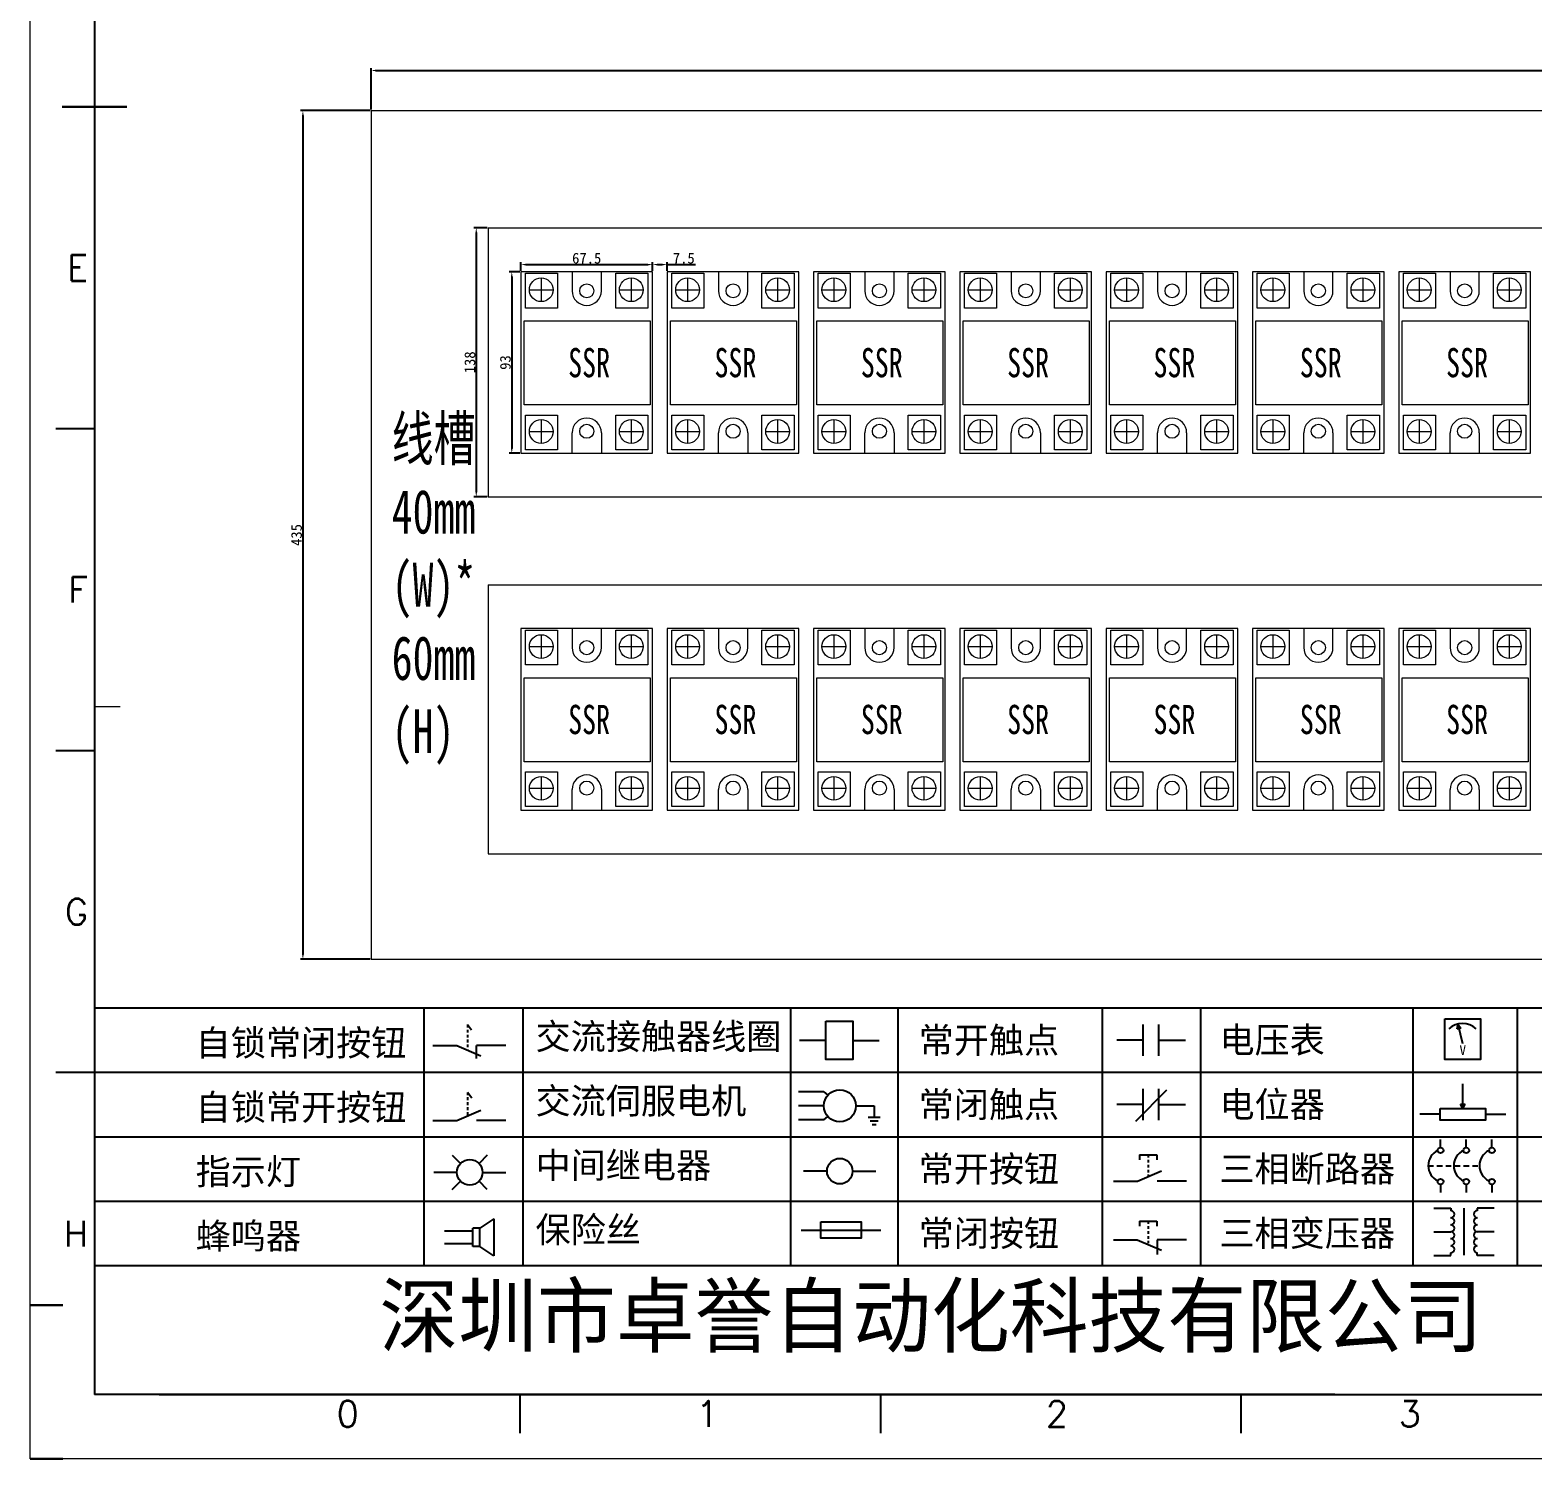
# Model space of a CAD drawing. Extents: x 33864 to 41687, y -3582 to -110.
# Drawn here: x 39727 to 40497, y -2106 to -1374 of the extents above; entities that cross this region are included whole.
import ezdxf
from ezdxf.enums import TextEntityAlignment as Align

# ---------------------------------------------------------------- set-up
doc = ezdxf.new("R2010")
doc.units = 0
doc.header["$MEASUREMENT"] = 0
doc.layers.add('AE_BOR', color=1, linetype='Continuous')
doc.layers.add('细实线层', color=7, linetype='Continuous')
doc.styles.add('WD', font='romans.shx', dxfattribs={"bigfont": 'gbcbig.shx'})
doc.styles.add('宋', font='', dxfattribs={"width": 0.7})
doc.styles.add('汉字', font='')
doc.styles.get('宋').set_extended_font_data('SimSun')
doc.styles.get('汉字').set_extended_font_data('新宋体')
doc.dimstyles.new('AM_ISO', dxfattribs={"dimtxt": 5.5, "dimasz": 2.5, "dimexe": 1.25, "dimexo": 0.5, "dimgap": 0.5, "dimtad": 1, "dimdsep": 46, "dimtxsty": 'Standard', "dimcen": 0, "dimclrd": 5, "dimclre": 5, "dimclrt": 1, "dimadec": 0, "dimazin": 2, "dimtp": 0.1, "dimtm": 0.1, "dimtfac": 0.71, "dimtmove": 0, "dimatfit": 3, "dimfxl": 1, "dimtfillclr": 6, "dimlwd": -1, "dimlwe": -1, "dimarcsym": 0})

# ---------------------------------------------------------------- blocks, each defined once
blk = doc.blocks.new('*U100')
at = {"linetype": 'ByBlock'}
for p, q in [((-1909.23, -780.45), (-1909.23, -780.67)), ((-1909.23, -780.45), (-1908.92, -780.84)), ((-1909.23, -780.84), (-1909.23, -781.05)), ((-1909.23, -781.23), (-1909.23, -781.44)), ((-1909.23, -781.61), (-1909.23, -781.83)), ((-1911.92, -782.07), (-1910.06, -782.07)), ((-1910.06, -782.07), (-1908.18, -782.88)), ((-1909.23, -782), (-1909.23, -782.21)), ((-1909.23, -782.38), (-1909.23, -782.43)), ((-1908.52, -783.07), (-1908.52, -782.07)), ((-1906.25, -782.07), (-1908.52, -782.07))]:
    blk.add_line(p, q, dxfattribs=at)
blk = doc.blocks.new('*U101')
at = {"linetype": 'ByBlock'}
for p, q in [((-1908.88, -791.17), (-1909.23, -790.71)), ((-1909.23, -790.71), (-1909.23, -790.92)), ((-1909.23, -791.09), (-1909.23, -791.31)), ((-1910.06, -792.89), (-1908.18, -792.08)), ((-1909.23, -791.48), (-1909.23, -791.69)), ((-1909.23, -791.86), (-1909.23, -792.08)), ((-1909.23, -792.25), (-1909.23, -792.47)), ((-1911.92, -792.89), (-1910.06, -792.89)), ((-1906.25, -792.89), (-1908.52, -792.89))]:
    blk.add_line(p, q, dxfattribs=at)
blk = doc.blocks.new('蜂鸣器')
at = {"linetype": 'ByBlock'}
for p, q in [((-1907.17, -795.53), (-1908.25, -796.26)), ((-1907.17, -795.53), (-1907.17, -798.41)), ((-1908.8, -796.48), (-1911.01, -796.48)), ((-1908.25, -796.26), (-1908.8, -796.26)), ((-1908.8, -797.68), (-1908.8, -796.26)), ((-1908.25, -797.68), (-1908.25, -796.26)), ((-1908.8, -797.46), (-1911.01, -797.46)), ((-1908.25, -797.68), (-1908.8, -797.68)), ((-1907.17, -798.41), (-1908.25, -797.68))]:
    blk.add_line(p, q, dxfattribs=at)
blk = doc.blocks.new('指示灯')
at = {"linetype": 'ByBlock'}
for p, q in [((-1854.62, -775.59), (-1853.97, -776.23)), ((-1851.9, -775.59), (-1852.54, -776.23)), ((-1854.25, -776.92), (-1856.06, -776.92)), ((-1852.26, -776.92), (-1850.45, -776.92)), ((-1854.62, -778.25), (-1853.97, -777.61)), ((-1851.9, -778.25), (-1852.54, -777.61))]:
    blk.add_line(p, q, dxfattribs=at)
blk.add_circle((-1853.26, -776.92), 0.992, dxfattribs=at)
blk = doc.blocks.new('交流接触器线圈')
at = {"linetype": 'ByBlock'}
for p, q in [((-1880.82, -781.77), (-1882.87, -781.77)), ((-1878.72, -781.77), (-1876.67, -781.77))]:
    blk.add_line(p, q, dxfattribs=at)
blk.add_lwpolyline([(-1880.82, -780.28), (-1878.72, -780.28), (-1878.72, -783.26), (-1880.82, -783.26)], close=True, dxfattribs=at)
blk = doc.blocks.new('交流伺服电机')
at = {"linetype": 'ByBlock'}
for p, q in [((-1880.97, -785.75), (-1882.94, -785.75)), ((-1880.97, -785.75), (-1880.65, -786.03)), ((-1880.97, -786.85), (-1882.94, -786.85)), ((-1880.97, -787.94), (-1880.65, -787.67)), ((-1878.49, -786.85), (-1877.07, -786.85)), ((-1877.54, -787.72), (-1876.59, -787.72)), ((-1877.07, -786.85), (-1877.07, -787.72)), ((-1880.97, -787.94), (-1882.94, -787.94)), ((-1877.38, -788.01), (-1876.75, -788.01)), ((-1877.23, -788.29), (-1876.9, -788.29))]:
    blk.add_line(p, q, dxfattribs=at)
blk.add_circle((-1879.73, -786.85), 1.24, dxfattribs=at)
blk = doc.blocks.new('中间继电器')
at = {"linetype": 'ByBlock'}
for p, q in [((-1880.72, -791.92), (-1882.54, -791.92)), ((-1878.74, -791.92), (-1876.92, -791.92))]:
    blk.add_line(p, q, dxfattribs=at)
blk.add_circle((-1879.73, -791.92), 0.992, dxfattribs=at)
blk = doc.blocks.new('保险丝')
at = {"linetype": 'ByBlock'}
blk.add_line((-1882.72, -796.49), (-1876.55, -796.49), dxfattribs=at)
blk.add_lwpolyline([(-1881.2, -795.86), (-1878.06, -795.86), (-1878.06, -797.12), (-1881.2, -797.12)], close=True, dxfattribs=at)
blk = doc.blocks.new('常开按钮')
at = {"linetype": 'ByBlock'}
for p, q in [((-1909.9, -785.68), (-1908.56, -785.68)), ((-1909.9, -785.68), (-1909.9, -786.07)), ((-1909.23, -785.68), (-1909.23, -785.89)), ((-1909.23, -786.06), (-1909.23, -786.28)), ((-1909.23, -786.45), (-1909.23, -786.67)), ((-1908.56, -785.68), (-1908.56, -786.07)), ((-1911.92, -787.73), (-1910.06, -787.73)), ((-1910.06, -787.73), (-1908.18, -786.93)), ((-1909.23, -786.84), (-1909.23, -787.05)), ((-1909.23, -787.22), (-1909.23, -787.38)), ((-1906.25, -787.73), (-1908.52, -787.73))]:
    blk.add_line(p, q, dxfattribs=at)
blk = doc.blocks.new('常开触点')
at = {"linetype": 'ByBlock'}
for p, q in [((-1853.82, -782.99), (-1853.82, -780.56)), ((-1852.6, -782.99), (-1852.6, -780.56)), ((-1853.82, -781.77), (-1855.88, -781.77)), ((-1852.6, -781.77), (-1850.55, -781.77))]:
    blk.add_line(p, q, dxfattribs=at)
blk = doc.blocks.new('常闭触点')
at = {"linetype": 'ByBlock'}
for p, q in [((-1852.01, -785.66), (-1854.43, -788.1)), ((-1853.82, -787.99), (-1853.82, -785.56)), ((-1852.6, -787.99), (-1852.6, -785.56)), ((-1853.82, -786.77), (-1855.88, -786.77)), ((-1852.6, -786.77), (-1850.55, -786.77))]:
    blk.add_line(p, q, dxfattribs=at)
blk = doc.blocks.new('常闭按钮')
at = {"linetype": 'ByBlock'}
for p, q in [((-1854.11, -790.83), (-1852.77, -790.83)), ((-1854.11, -790.83), (-1854.11, -791.22)), ((-1853.44, -790.83), (-1853.44, -791.04)), ((-1853.44, -791.21), (-1853.44, -791.43)), ((-1852.77, -790.83), (-1852.77, -791.22)), ((-1856.13, -792.28), (-1854.28, -792.28)), ((-1854.28, -792.28), (-1852.4, -793.09)), ((-1853.44, -791.6), (-1853.44, -791.82)), ((-1853.44, -791.99), (-1853.44, -792.2)), ((-1853.44, -792.37), (-1853.44, -792.53)), ((-1850.47, -792.28), (-1852.73, -792.28)), ((-1852.73, -792.28), (-1852.73, -793.43))]:
    blk.add_line(p, q, dxfattribs=at)
blk = doc.blocks.new('电压表')
at = {"linetype": 'ByBlock'}
for p, q in [((-1814.84, -780.75), (-1814.91, -781.13)), ((-1814.84, -780.75), (-1814.46, -782.26)), ((-1814.84, -780.75), (-1814.6, -781.05)), ((-1814.6, -781.05), (-1814.91, -781.13))]:
    blk.add_line(p, q, dxfattribs=at)
blk.add_lwpolyline([(-1815.84, -780.34), (-1813.07, -780.34), (-1813.07, -783.49), (-1815.84, -783.49)], close=True, dxfattribs=at)
blk.add_arc((-1814.46, -782.26), 1.56, 46.8313, 133.1687, dxfattribs=at)
at = {"linetype": 'ByBlock', "insert": (-1814.7, -782.39), "char_height": 0.75, "width": 0.6768, "attachment_point": 1}
blk.add_mtext('V', dxfattribs=at)
blk = doc.blocks.new('电位器')
at = {"linetype": 'ByBlock'}
for p, q in [((-1814.45, -787.3), (-1814.45, -785.39)), ((-1816.21, -787.75), (-1817.79, -787.75)), ((-1814.45, -787.3), (-1814.62, -786.96)), ((-1814.62, -786.96), (-1814.27, -786.96)), ((-1814.45, -787.3), (-1814.27, -786.96)), ((-1812.68, -787.75), (-1811.1, -787.75))]:
    blk.add_line(p, q, dxfattribs=at)
blk.add_lwpolyline([(-1816.21, -787.3), (-1812.68, -787.3), (-1812.68, -788.2), (-1816.21, -788.2)], close=True, dxfattribs=at)
blk = doc.blocks.new('三相断路器')
at = {"linetype": 'ByBlock'}
for p, q in [((-1816.17, -790.33), (-1816.17, -789.7)), ((-1814.17, -790.33), (-1814.17, -789.7)), ((-1812.18, -790.33), (-1812.18, -789.7)), ((-1817.14, -791.74), (-1816.72, -791.74)), ((-1816.45, -791.74), (-1816.03, -791.74)), ((-1815.76, -791.74), (-1815.34, -791.74)), ((-1815.07, -791.74), (-1814.65, -791.74)), ((-1814.38, -791.74), (-1813.96, -791.74)), ((-1813.69, -791.74), (-1813.27, -791.74)), ((-1816.17, -793.19), (-1816.17, -793.83)), ((-1814.17, -793.19), (-1814.17, -793.83)), ((-1812.18, -793.19), (-1812.18, -793.83))]:
    blk.add_line(p, q, dxfattribs=at)
for centre in [(-1816.17, -790.55), (-1814.17, -790.55), (-1812.18, -790.55), (-1816.17, -792.98), (-1814.17, -792.98), (-1812.18, -792.98)]:
    blk.add_circle(centre, 0.219, dxfattribs=at)
for centre in [(-1815.81, -791.74), (-1813.82, -791.74), (-1811.83, -791.74)]:
    blk.add_arc(centre, 1.32, 115.5791, 244.4209, dxfattribs=at)
blk = doc.blocks.new('三相变压器')
at = {"linetype": 'ByBlock'}
for p, q in [((-1816.69, -795.03), (-1815.37, -795.03)), ((-1815.37, -795.03), (-1815.37, -795.24)), ((-1814.34, -798.7), (-1814.34, -795.04)), ((-1812, -795.03), (-1813.32, -795.03)), ((-1813.32, -795.03), (-1813.32, -795.24)), ((-1816.69, -796.87), (-1815.37, -796.87)), ((-1812, -796.87), (-1813.32, -796.87)), ((-1816.69, -798.71), (-1815.37, -798.71)), ((-1815.37, -798.71), (-1815.37, -798.5)), ((-1813.32, -798.71), (-1813.32, -798.5)), ((-1812, -798.71), (-1813.32, -798.71))]:
    blk.add_line(p, q, dxfattribs=at)
for centre, start, end in [((-1815.37, -795.51), 270, 90), ((-1815.37, -796.06), 270, 90), ((-1813.32, -795.51), 90, 270), ((-1813.32, -796.06), 90, 270), ((-1815.37, -796.6), 270, 90), ((-1815.37, -797.14), 270, 90), ((-1813.32, -796.6), 90, 270), ((-1813.32, -797.14), 90, 270), ((-1815.37, -797.68), 270, 90), ((-1815.37, -798.23), 270, 90), ((-1813.32, -797.68), 90, 270), ((-1813.32, -798.23), 90, 270)]:
    blk.add_arc(centre, 0.271, start, end, dxfattribs=at)
blk = doc.blocks.new('*D115')
at = {"layer": 'Defpoints', "color": 0, "lineweight": 0}
for p in [(39901.92, -1415.03), (39866.99, -1850.03), (39901.92, -1850.03)]:
    blk.add_point(p, dxfattribs=at)
at = {"layer": '细实线层', "color": 5}
for p, q in [((39901.42, -1415.03), (39865.74, -1415.03)), ((39866.99, -1417.53), (39866.99, -1847.53)), ((39901.42, -1850.03), (39865.74, -1850.03))]:
    blk.add_line(p, q, dxfattribs=at)
at = {"layer": '细实线层', "color": 5, "lineweight": 0}
for points in [[(39867.41, -1417.53), (39866.57, -1417.53), (39866.99, -1415.03)], [(39866.57, -1847.53), (39867.41, -1847.53), (39866.99, -1850.03)]]:
    blk.add_solid(points, dxfattribs=at)
at = {"layer": '细实线层', "color": 1, "lineweight": 0, "insert": (39863.74, -1632.53), "char_height": 5.5, "attachment_point": 5, "rotation": 90}
blk.add_mtext('435', dxfattribs=at)
blk = doc.blocks.new('*D118')
at = {"layer": 'Defpoints', "color": 0, "lineweight": 0}
for p in [(41449.92, -1394.45), (39901.92, -1415.03), (41449.92, -1415.03)]:
    blk.add_point(p, dxfattribs=at)
at = {"layer": '细实线层', "color": 5}
for p, q in [((39901.92, -1414.53), (39901.92, -1393.2)), ((41449.92, -1414.53), (41449.92, -1393.2)), ((39904.42, -1394.45), (41447.42, -1394.45))]:
    blk.add_line(p, q, dxfattribs=at)
at = {"layer": '细实线层', "color": 5, "lineweight": 0}
for points in [[(39904.42, -1394.03), (39904.42, -1394.87), (39901.92, -1394.45)], [(41447.42, -1394.87), (41447.42, -1394.03), (41449.92, -1394.45)]]:
    blk.add_solid(points, dxfattribs=at)
at = {"layer": '细实线层', "color": 1, "lineweight": 0, "insert": (40675.92, -1391.2), "char_height": 5.5, "attachment_point": 5}
blk.add_mtext('1548', dxfattribs=at)
blk = doc.blocks.new('*D140')
at = {"layer": 'Defpoints', "color": 0, "lineweight": 0}
for p in [(39961.92, -1475.03), (39955.85, -1613.03), (39961.92, -1613.03)]:
    blk.add_point(p, dxfattribs=at)
at = {"layer": '细实线层', "color": 5}
for p, q in [((39961.42, -1475.03), (39954.6, -1475.03)), ((39955.85, -1477.53), (39955.85, -1610.53)), ((39961.42, -1613.03), (39954.6, -1613.03))]:
    blk.add_line(p, q, dxfattribs=at)
at = {"layer": '细实线层', "color": 5, "lineweight": 0}
for points in [[(39956.26, -1477.53), (39955.43, -1477.53), (39955.85, -1475.03)], [(39955.43, -1610.53), (39956.26, -1610.53), (39955.85, -1613.03)]]:
    blk.add_solid(points, dxfattribs=at)
at = {"layer": '细实线层', "color": 1, "lineweight": 0, "insert": (39952.6, -1544.03), "char_height": 5.5, "attachment_point": 5, "rotation": 90}
blk.add_mtext('138', dxfattribs=at)
blk = doc.blocks.new('*D141')
at = {"layer": 'Defpoints', "color": 0, "lineweight": 0}
for p in [(39978.72, -1497.64), (39974.05, -1590.64), (39978.72, -1590.64)]:
    blk.add_point(p, dxfattribs=at)
at = {"layer": '细实线层', "color": 5}
for p, q in [((39978.22, -1497.64), (39972.8, -1497.64)), ((39974.05, -1500.14), (39974.05, -1588.14)), ((39978.22, -1590.64), (39972.8, -1590.64))]:
    blk.add_line(p, q, dxfattribs=at)
at = {"layer": '细实线层', "color": 5, "lineweight": 0}
for points in [[(39974.47, -1500.14), (39973.64, -1500.14), (39974.05, -1497.64)], [(39973.64, -1588.14), (39974.47, -1588.14), (39974.05, -1590.64)]]:
    blk.add_solid(points, dxfattribs=at)
at = {"layer": '细实线层', "color": 1, "lineweight": 0, "insert": (39970.8, -1544.14), "char_height": 5.5, "attachment_point": 5, "rotation": 90}
blk.add_mtext('93', dxfattribs=at)
blk = doc.blocks.new('*D142')
at = {"layer": 'Defpoints', "color": 0, "lineweight": 0}
for p in [(40046.22, -1493.95), (39978.72, -1497.64), (40046.22, -1497.64)]:
    blk.add_point(p, dxfattribs=at)
at = {"layer": '细实线层', "color": 5}
for p, q in [((39978.72, -1497.14), (39978.72, -1492.7)), ((39981.22, -1493.95), (40043.72, -1493.95)), ((40046.22, -1497.14), (40046.22, -1492.7))]:
    blk.add_line(p, q, dxfattribs=at)
at = {"layer": '细实线层', "color": 5, "lineweight": 0}
for points in [[(39981.22, -1493.53), (39981.22, -1494.37), (39978.72, -1493.95)], [(40043.72, -1494.37), (40043.72, -1493.53), (40046.22, -1493.95)]]:
    blk.add_solid(points, dxfattribs=at)
at = {"layer": '细实线层', "color": 1, "lineweight": 0, "insert": (40012.47, -1490.7), "char_height": 5.5, "attachment_point": 5}
blk.add_mtext('67.5', dxfattribs=at)
blk = doc.blocks.new('*D143')
at = {"layer": 'Defpoints', "color": 0, "lineweight": 0}
for p in [(40053.72, -1493.94), (40046.22, -1497.64), (40053.72, -1497.64)]:
    blk.add_point(p, dxfattribs=at)
at = {"layer": '细实线层', "color": 5}
for p, q in [((40046.22, -1497.14), (40046.22, -1492.69)), ((40048.72, -1493.94), (40051.22, -1493.94)), ((40053.72, -1497.14), (40053.72, -1492.69)), ((40053.72, -1493.94), (40068.22, -1493.94))]:
    blk.add_line(p, q, dxfattribs=at)
at = {"layer": '细实线层', "color": 5, "lineweight": 0}
for points in [[(40048.72, -1493.53), (40048.72, -1494.36), (40046.22, -1493.94)], [(40051.22, -1494.36), (40051.22, -1493.53), (40053.72, -1493.94)]]:
    blk.add_solid(points, dxfattribs=at)
at = {"layer": '细实线层', "color": 1, "lineweight": 0, "insert": (40062.22, -1490.69), "char_height": 5.5, "attachment_point": 5}
blk.add_mtext('7.5', dxfattribs=at)

msp = doc.modelspace()

# ---------------------------------------------------------------- linework, layer by layer
for p, q in [((39760.167, -753.114), (39760.167, -2073.114)), ((39793.365, -2073.114), (41638.065, -2073.114))]:
    msp.add_line(p, q)
at = {"lineweight": 0}
for p, q in [((39961.924, -1475.033), (41389.924, -1475.033)), ((39978.721, -1497.641), (39978.721, -1590.641)), ((40046.221, -1497.641), (39978.721, -1497.641)), ((39989.146, -1500.766), (39989.146, -1512.942)), ((40004.971, -1497.641), (40004.971, -1507.391)), ((40019.971, -1507.391), (40019.971, -1497.641)), ((40035.313, -1500.766), (40035.313, -1512.942)), ((40046.221, -1590.641), (40046.221, -1497.641)), ((40053.721, -1497.641), (40053.721, -1590.641)), ((40121.221, -1497.641), (40053.721, -1497.641)), ((40064.146, -1500.766), (40064.146, -1512.942)), ((40079.971, -1497.641), (40079.971, -1507.391)), ((40094.971, -1507.391), (40094.971, -1497.641)), ((40110.313, -1500.766), (40110.313, -1512.942)), ((40121.221, -1590.641), (40121.221, -1497.641)), ((40128.721, -1497.641), (40128.721, -1590.641)), ((40196.221, -1497.641), (40128.721, -1497.641)), ((40139.146, -1500.766), (40139.146, -1512.942)), ((40154.971, -1497.641), (40154.971, -1507.391)), ((40169.971, -1507.391), (40169.971, -1497.641)), ((40185.313, -1500.766), (40185.313, -1512.942)), ((40196.221, -1590.641), (40196.221, -1497.641)), ((40203.721, -1497.641), (40203.721, -1590.641)), ((40271.221, -1497.641), (40203.721, -1497.641)), ((40214.146, -1500.766), (40214.146, -1512.942)), ((40229.971, -1497.641), (40229.971, -1507.391)), ((40244.971, -1507.391), (40244.971, -1497.641)), ((40260.313, -1500.766), (40260.313, -1512.942)), ((40271.221, -1590.641), (40271.221, -1497.641)), ((40278.721, -1497.641), (40278.721, -1590.641)), ((40346.221, -1497.641), (40278.721, -1497.641)), ((40289.146, -1500.766), (40289.146, -1512.942)), ((40304.971, -1497.641), (40304.971, -1507.391)), ((40319.971, -1507.391), (40319.971, -1497.641)), ((40335.313, -1500.766), (40335.313, -1512.942)), ((40346.221, -1590.641), (40346.221, -1497.641)), ((40353.721, -1497.641), (40353.721, -1590.641)), ((40421.221, -1497.641), (40353.721, -1497.641)), ((40364.146, -1500.766), (40364.146, -1512.942)), ((40379.971, -1497.641), (40379.971, -1507.391)), ((40394.971, -1507.391), (40394.971, -1497.641)), ((40410.313, -1500.766), (40410.313, -1512.942)), ((40421.221, -1590.641), (40421.221, -1497.641)), ((40428.721, -1497.641), (40428.721, -1590.641)), ((40496.221, -1497.641), (40428.721, -1497.641)), ((40439.146, -1500.766), (40439.146, -1512.942)), ((40454.971, -1497.641), (40454.971, -1507.391)), ((40469.971, -1507.391), (40469.971, -1497.641)), ((40485.313, -1500.766), (40485.313, -1512.942)), ((40496.221, -1590.641), (40496.221, -1497.641)), ((39983.058, -1506.854), (39995.234, -1506.854)), ((40029.225, -1506.854), (40041.401, -1506.854)), ((40058.058, -1506.854), (40070.234, -1506.854)), ((40104.225, -1506.854), (40116.401, -1506.854)), ((40133.058, -1506.854), (40145.234, -1506.854)), ((40179.225, -1506.854), (40191.401, -1506.854)), ((40208.058, -1506.854), (40220.234, -1506.854)), ((40254.225, -1506.854), (40266.401, -1506.854)), ((40283.058, -1506.854), (40295.234, -1506.854)), ((40329.225, -1506.854), (40341.401, -1506.854)), ((40358.058, -1506.854), (40370.234, -1506.854)), ((40404.225, -1506.854), (40416.401, -1506.854)), ((40433.058, -1506.854), (40445.234, -1506.854)), ((40479.225, -1506.854), (40491.401, -1506.854)), ((39980.376, -1565.842), (39980.376, -1522.788)), ((39980.376, -1522.788), (40045.029, -1522.788)), ((40045.029, -1522.788), (40045.029, -1565.842)), ((40055.376, -1565.842), (40055.376, -1522.788)), ((40055.376, -1522.788), (40120.029, -1522.788)), ((40120.029, -1522.788), (40120.029, -1565.842)), ((40130.376, -1565.842), (40130.376, -1522.788)), ((40130.376, -1522.788), (40195.029, -1522.788)), ((40195.029, -1522.788), (40195.029, -1565.842)), ((40205.376, -1565.842), (40205.376, -1522.788)), ((40205.376, -1522.788), (40270.029, -1522.788)), ((40270.029, -1522.788), (40270.029, -1565.842)), ((40280.376, -1565.842), (40280.376, -1522.788)), ((40280.376, -1522.788), (40345.029, -1522.788)), ((40345.029, -1522.788), (40345.029, -1565.842)), ((40355.376, -1565.842), (40355.376, -1522.788)), ((40355.376, -1522.788), (40420.029, -1522.788)), ((40420.029, -1522.788), (40420.029, -1565.842)), ((40430.376, -1565.842), (40430.376, -1522.788)), ((40430.376, -1522.788), (40495.029, -1522.788)), ((40495.029, -1522.788), (40495.029, -1565.842)), ((40045.029, -1565.842), (39980.376, -1565.842)), ((40120.029, -1565.842), (40055.376, -1565.842)), ((40195.029, -1565.842), (40130.376, -1565.842)), ((40270.029, -1565.842), (40205.376, -1565.842)), ((40345.029, -1565.842), (40280.376, -1565.842)), ((40420.029, -1565.842), (40355.376, -1565.842)), ((40495.029, -1565.842), (40430.376, -1565.842)), ((39989.146, -1573.409), (39989.146, -1585.585)), ((40035.313, -1573.409), (40035.313, -1585.585)), ((40064.146, -1573.409), (40064.146, -1585.585)), ((40110.313, -1573.409), (40110.313, -1585.585)), ((40139.146, -1573.409), (40139.146, -1585.585)), ((40185.313, -1573.409), (40185.313, -1585.585)), ((40214.146, -1573.409), (40214.146, -1585.585)), ((40260.313, -1573.409), (40260.313, -1585.585)), ((40289.146, -1573.409), (40289.146, -1585.585)), ((40335.313, -1573.409), (40335.313, -1585.585)), ((40364.146, -1573.409), (40364.146, -1585.585)), ((40410.313, -1573.409), (40410.313, -1585.585)), ((40439.146, -1573.409), (40439.146, -1585.585)), ((40485.313, -1573.409), (40485.313, -1585.585)), ((39983.058, -1579.497), (39995.234, -1579.497)), ((40004.971, -1590.641), (40004.971, -1580.141)), ((40019.971, -1580.141), (40019.971, -1590.641)), ((40029.225, -1579.497), (40041.401, -1579.497)), ((40058.058, -1579.497), (40070.234, -1579.497)), ((40079.971, -1590.641), (40079.971, -1580.141)), ((40094.971, -1580.141), (40094.971, -1590.641)), ((40104.225, -1579.497), (40116.401, -1579.497)), ((40133.058, -1579.497), (40145.234, -1579.497)), ((40154.971, -1590.641), (40154.971, -1580.141)), ((40169.971, -1580.141), (40169.971, -1590.641)), ((40179.225, -1579.497), (40191.401, -1579.497)), ((40208.058, -1579.497), (40220.234, -1579.497)), ((40229.971, -1590.641), (40229.971, -1580.141)), ((40244.971, -1580.141), (40244.971, -1590.641)), ((40254.225, -1579.497), (40266.401, -1579.497)), ((40283.058, -1579.497), (40295.234, -1579.497)), ((40304.971, -1590.641), (40304.971, -1580.141)), ((40319.971, -1580.141), (40319.971, -1590.641)), ((40329.225, -1579.497), (40341.401, -1579.497)), ((40358.058, -1579.497), (40370.234, -1579.497)), ((40379.971, -1590.641), (40379.971, -1580.141)), ((40394.971, -1580.141), (40394.971, -1590.641)), ((40404.225, -1579.497), (40416.401, -1579.497)), ((40433.058, -1579.497), (40445.234, -1579.497)), ((40454.971, -1590.641), (40454.971, -1580.141)), ((40469.971, -1580.141), (40469.971, -1590.641)), ((40479.225, -1579.497), (40491.401, -1579.497)), ((39978.721, -1590.641), (40046.221, -1590.641)), ((40053.721, -1590.641), (40121.221, -1590.641)), ((40128.721, -1590.641), (40196.221, -1590.641)), ((40203.721, -1590.641), (40271.221, -1590.641)), ((40278.721, -1590.641), (40346.221, -1590.641)), ((40353.721, -1590.641), (40421.221, -1590.641)), ((40428.721, -1590.641), (40496.221, -1590.641)), ((39978.721, -1680.533), (39978.721, -1773.533)), ((40046.221, -1680.533), (39978.721, -1680.533)), ((39989.146, -1683.658), (39989.146, -1695.834)), ((40004.971, -1680.533), (40004.971, -1690.283)), ((40019.971, -1690.283), (40019.971, -1680.533)), ((40035.313, -1683.658), (40035.313, -1695.834)), ((40046.221, -1773.533), (40046.221, -1680.533)), ((40053.721, -1680.533), (40053.721, -1773.533)), ((40121.221, -1680.533), (40053.721, -1680.533)), ((40064.146, -1683.658), (40064.146, -1695.834)), ((40079.971, -1680.533), (40079.971, -1690.283)), ((40094.971, -1690.283), (40094.971, -1680.533)), ((40110.313, -1683.658), (40110.313, -1695.834)), ((40121.221, -1773.533), (40121.221, -1680.533)), ((40128.721, -1680.533), (40128.721, -1773.533)), ((40196.221, -1680.533), (40128.721, -1680.533)), ((40139.146, -1683.658), (40139.146, -1695.834)), ((40154.971, -1680.533), (40154.971, -1690.283)), ((40169.971, -1690.283), (40169.971, -1680.533)), ((40185.313, -1683.658), (40185.313, -1695.834)), ((40196.221, -1773.533), (40196.221, -1680.533)), ((40203.721, -1680.533), (40203.721, -1773.533)), ((40271.221, -1680.533), (40203.721, -1680.533)), ((40214.146, -1683.658), (40214.146, -1695.834)), ((40229.971, -1680.533), (40229.971, -1690.283)), ((40244.971, -1690.283), (40244.971, -1680.533)), ((40260.313, -1683.658), (40260.313, -1695.834)), ((40271.221, -1773.533), (40271.221, -1680.533)), ((40278.721, -1680.533), (40278.721, -1773.533)), ((40346.221, -1680.533), (40278.721, -1680.533)), ((40289.146, -1683.658), (40289.146, -1695.834)), ((40304.971, -1680.533), (40304.971, -1690.283)), ((40319.971, -1690.283), (40319.971, -1680.533)), ((40335.313, -1683.658), (40335.313, -1695.834)), ((40346.221, -1773.533), (40346.221, -1680.533)), ((40353.721, -1680.533), (40353.721, -1773.533)), ((40421.221, -1680.533), (40353.721, -1680.533)), ((40364.146, -1683.658), (40364.146, -1695.834)), ((40379.971, -1680.533), (40379.971, -1690.283)), ((40394.971, -1690.283), (40394.971, -1680.533)), ((40410.313, -1683.658), (40410.313, -1695.834)), ((40421.221, -1773.533), (40421.221, -1680.533)), ((40428.721, -1680.533), (40428.721, -1773.533)), ((40496.221, -1680.533), (40428.721, -1680.533)), ((40439.146, -1683.658), (40439.146, -1695.834)), ((40454.971, -1680.533), (40454.971, -1690.283)), ((40469.971, -1690.283), (40469.971, -1680.533)), ((40485.313, -1683.658), (40485.313, -1695.834)), ((40496.221, -1773.533), (40496.221, -1680.533)), ((39983.058, -1689.746), (39995.234, -1689.746)), ((40029.225, -1689.746), (40041.401, -1689.746)), ((40058.058, -1689.746), (40070.234, -1689.746)), ((40104.225, -1689.746), (40116.401, -1689.746)), ((40133.058, -1689.746), (40145.234, -1689.746)), ((40179.225, -1689.746), (40191.401, -1689.746)), ((40208.058, -1689.746), (40220.234, -1689.746)), ((40254.225, -1689.746), (40266.401, -1689.746)), ((40283.058, -1689.746), (40295.234, -1689.746)), ((40329.225, -1689.746), (40341.401, -1689.746)), ((40358.058, -1689.746), (40370.234, -1689.746)), ((40404.225, -1689.746), (40416.401, -1689.746)), ((40433.058, -1689.746), (40445.234, -1689.746)), ((40479.225, -1689.746), (40491.401, -1689.746)), ((39980.376, -1748.734), (39980.376, -1705.68)), ((39980.376, -1705.68), (40045.029, -1705.68)), ((40045.029, -1705.68), (40045.029, -1748.734)), ((40055.376, -1748.734), (40055.376, -1705.68)), ((40055.376, -1705.68), (40120.029, -1705.68)), ((40120.029, -1705.68), (40120.029, -1748.734)), ((40130.376, -1748.734), (40130.376, -1705.68)), ((40130.376, -1705.68), (40195.029, -1705.68)), ((40195.029, -1705.68), (40195.029, -1748.734)), ((40205.376, -1748.734), (40205.376, -1705.68)), ((40205.376, -1705.68), (40270.029, -1705.68)), ((40270.029, -1705.68), (40270.029, -1748.734)), ((40280.376, -1748.734), (40280.376, -1705.68)), ((40280.376, -1705.68), (40345.029, -1705.68)), ((40345.029, -1705.68), (40345.029, -1748.734)), ((40355.376, -1748.734), (40355.376, -1705.68)), ((40355.376, -1705.68), (40420.029, -1705.68)), ((40420.029, -1705.68), (40420.029, -1748.734)), ((40430.376, -1748.734), (40430.376, -1705.68)), ((40430.376, -1705.68), (40495.029, -1705.68)), ((40495.029, -1705.68), (40495.029, -1748.734)), ((40045.029, -1748.734), (39980.376, -1748.734)), ((39989.146, -1756.3), (39989.146, -1768.476)), ((40035.313, -1756.3), (40035.313, -1768.476)), ((40120.029, -1748.734), (40055.376, -1748.734)), ((40064.146, -1756.3), (40064.146, -1768.476)), ((40110.313, -1756.3), (40110.313, -1768.476)), ((40195.029, -1748.734), (40130.376, -1748.734)), ((40139.146, -1756.3), (40139.146, -1768.476)), ((40185.313, -1756.3), (40185.313, -1768.476)), ((40270.029, -1748.734), (40205.376, -1748.734)), ((40214.146, -1756.3), (40214.146, -1768.476)), ((40260.313, -1756.3), (40260.313, -1768.476)), ((40345.029, -1748.734), (40280.376, -1748.734)), ((40289.146, -1756.3), (40289.146, -1768.476)), ((40335.313, -1756.3), (40335.313, -1768.476)), ((40420.029, -1748.734), (40355.376, -1748.734)), ((40364.146, -1756.3), (40364.146, -1768.476)), ((40410.313, -1756.3), (40410.313, -1768.476)), ((40495.029, -1748.734), (40430.376, -1748.734)), ((40439.146, -1756.3), (40439.146, -1768.476)), ((40485.313, -1756.3), (40485.313, -1768.476)), ((39983.058, -1762.388), (39995.234, -1762.388)), ((40004.971, -1773.533), (40004.971, -1763.033)), ((40019.971, -1763.033), (40019.971, -1773.533)), ((40029.225, -1762.388), (40041.401, -1762.388)), ((40058.058, -1762.388), (40070.234, -1762.388)), ((40079.971, -1773.533), (40079.971, -1763.033)), ((40094.971, -1763.033), (40094.971, -1773.533)), ((40104.225, -1762.388), (40116.401, -1762.388)), ((40133.058, -1762.388), (40145.234, -1762.388)), ((40154.971, -1773.533), (40154.971, -1763.033)), ((40169.971, -1763.033), (40169.971, -1773.533)), ((40179.225, -1762.388), (40191.401, -1762.388)), ((40208.058, -1762.388), (40220.234, -1762.388)), ((40229.971, -1773.533), (40229.971, -1763.033)), ((40244.971, -1763.033), (40244.971, -1773.533)), ((40254.225, -1762.388), (40266.401, -1762.388)), ((40283.058, -1762.388), (40295.234, -1762.388)), ((40304.971, -1773.533), (40304.971, -1763.033)), ((40319.971, -1763.033), (40319.971, -1773.533)), ((40329.225, -1762.388), (40341.401, -1762.388)), ((40358.058, -1762.388), (40370.234, -1762.388)), ((40379.971, -1773.533), (40379.971, -1763.033)), ((40394.971, -1763.033), (40394.971, -1773.533)), ((40404.225, -1762.388), (40416.401, -1762.388)), ((40433.058, -1762.388), (40445.234, -1762.388)), ((40454.971, -1773.533), (40454.971, -1763.033)), ((40469.971, -1763.033), (40469.971, -1773.533)), ((40479.225, -1762.388), (40491.401, -1762.388)), ((39978.721, -1773.533), (40046.221, -1773.533)), ((40053.721, -1773.533), (40121.221, -1773.533)), ((40128.721, -1773.533), (40196.221, -1773.533)), ((40203.721, -1773.533), (40271.221, -1773.533)), ((40278.721, -1773.533), (40346.221, -1773.533)), ((40353.721, -1773.533), (40421.221, -1773.533)), ((40428.721, -1773.533), (40496.221, -1773.533))]:
    msp.add_line(p, q, dxfattribs=at)
at = {"lineweight": 9, "ltscale": 0.1}
for p, q in [((39760.167, -1720.484), (39773.364, -1720.484)), ((40395.978, -2073.114), (40590.425, -2073.114))]:
    msp.add_line(p, q, dxfattribs=at)
at = {"linetype": 'ByBlock'}
for p, q in [((41654.367, -1875.114), (39760.167, -1875.114)), ((41654.367, -1908.114), (39760.167, -1908.114)), ((41654.367, -1941.114), (39760.167, -1941.114)), ((41654.367, -1974.114), (39760.167, -1974.114)), ((41654.367, -2007.114), (39760.167, -2007.114))]:
    msp.add_line(p, q, dxfattribs=at)
at = {"lineweight": -2}
for p, q in [((39928.99, -1875.114), (39928.99, -2007.114)), ((39979.655, -1875.114), (39979.655, -2007.114)), ((40116.868, -1875.114), (40116.868, -2007.114)), ((40172.001, -1875.114), (40172.001, -2007.114)), ((40276.643, -1875.114), (40276.643, -2007.114)), ((40327.124, -1875.114), (40327.124, -2007.114)), ((40435.973, -1875.114), (40435.973, -2007.114)), ((40489.446, -1875.114), (40489.446, -2007.114))]:
    msp.add_line(p, q, dxfattribs=at)
at = {"ltscale": 2}
msp.add_line((40395.978, -2073.114), (39760.167, -2073.114), dxfattribs=at)
at = {"lineweight": 0}
for points in [[(39997.57, -1498.401), (39997.57, -1516.199), (39981.139, -1516.199), (39981.139, -1498.401)], [(40043.737, -1498.401), (40043.737, -1516.199), (40027.305, -1516.199), (40027.305, -1498.401)], [(40072.57, -1498.401), (40072.57, -1516.199), (40056.139, -1516.199), (40056.139, -1498.401)], [(40118.737, -1498.401), (40118.737, -1516.199), (40102.305, -1516.199), (40102.305, -1498.401)], [(40147.57, -1498.401), (40147.57, -1516.199), (40131.139, -1516.199), (40131.139, -1498.401)], [(40193.737, -1498.401), (40193.737, -1516.199), (40177.305, -1516.199), (40177.305, -1498.401)], [(40222.57, -1498.401), (40222.57, -1516.199), (40206.139, -1516.199), (40206.139, -1498.401)], [(40268.737, -1498.401), (40268.737, -1516.199), (40252.305, -1516.199), (40252.305, -1498.401)], [(40297.57, -1498.401), (40297.57, -1516.199), (40281.139, -1516.199), (40281.139, -1498.401)], [(40343.737, -1498.401), (40343.737, -1516.199), (40327.305, -1516.199), (40327.305, -1498.401)], [(40372.57, -1498.401), (40372.57, -1516.199), (40356.139, -1516.199), (40356.139, -1498.401)], [(40418.737, -1498.401), (40418.737, -1516.199), (40402.305, -1516.199), (40402.305, -1498.401)], [(40447.57, -1498.401), (40447.57, -1516.199), (40431.139, -1516.199), (40431.139, -1498.401)], [(40493.737, -1498.401), (40493.737, -1516.199), (40477.305, -1516.199), (40477.305, -1498.401)], [(39997.57, -1571.044), (39997.57, -1588.842), (39981.139, -1588.842), (39981.139, -1571.044)], [(40043.737, -1571.044), (40043.737, -1588.842), (40027.305, -1588.842), (40027.305, -1571.044)], [(40072.57, -1571.044), (40072.57, -1588.842), (40056.139, -1588.842), (40056.139, -1571.044)], [(40118.737, -1571.044), (40118.737, -1588.842), (40102.305, -1588.842), (40102.305, -1571.044)], [(40147.57, -1571.044), (40147.57, -1588.842), (40131.139, -1588.842), (40131.139, -1571.044)], [(40193.737, -1571.044), (40193.737, -1588.842), (40177.305, -1588.842), (40177.305, -1571.044)], [(40222.57, -1571.044), (40222.57, -1588.842), (40206.139, -1588.842), (40206.139, -1571.044)], [(40268.737, -1571.044), (40268.737, -1588.842), (40252.305, -1588.842), (40252.305, -1571.044)], [(40297.57, -1571.044), (40297.57, -1588.842), (40281.139, -1588.842), (40281.139, -1571.044)], [(40343.737, -1571.044), (40343.737, -1588.842), (40327.305, -1588.842), (40327.305, -1571.044)], [(40372.57, -1571.044), (40372.57, -1588.842), (40356.139, -1588.842), (40356.139, -1571.044)], [(40418.737, -1571.044), (40418.737, -1588.842), (40402.305, -1588.842), (40402.305, -1571.044)], [(40447.57, -1571.044), (40447.57, -1588.842), (40431.139, -1588.842), (40431.139, -1571.044)], [(40493.737, -1571.044), (40493.737, -1588.842), (40477.305, -1588.842), (40477.305, -1571.044)], [(39997.57, -1681.293), (39997.57, -1699.091), (39981.139, -1699.091), (39981.139, -1681.293)], [(40043.737, -1681.293), (40043.737, -1699.091), (40027.305, -1699.091), (40027.305, -1681.293)], [(40072.57, -1681.293), (40072.57, -1699.091), (40056.139, -1699.091), (40056.139, -1681.293)], [(40118.737, -1681.293), (40118.737, -1699.091), (40102.305, -1699.091), (40102.305, -1681.293)], [(40147.57, -1681.293), (40147.57, -1699.091), (40131.139, -1699.091), (40131.139, -1681.293)], [(40193.737, -1681.293), (40193.737, -1699.091), (40177.305, -1699.091), (40177.305, -1681.293)], [(40222.57, -1681.293), (40222.57, -1699.091), (40206.139, -1699.091), (40206.139, -1681.293)], [(40268.737, -1681.293), (40268.737, -1699.091), (40252.305, -1699.091), (40252.305, -1681.293)], [(40297.57, -1681.293), (40297.57, -1699.091), (40281.139, -1699.091), (40281.139, -1681.293)], [(40343.737, -1681.293), (40343.737, -1699.091), (40327.305, -1699.091), (40327.305, -1681.293)], [(40372.57, -1681.293), (40372.57, -1699.091), (40356.139, -1699.091), (40356.139, -1681.293)], [(40418.737, -1681.293), (40418.737, -1699.091), (40402.305, -1699.091), (40402.305, -1681.293)], [(40447.57, -1681.293), (40447.57, -1699.091), (40431.139, -1699.091), (40431.139, -1681.293)], [(40493.737, -1681.293), (40493.737, -1699.091), (40477.305, -1699.091), (40477.305, -1681.293)], [(39997.57, -1753.936), (39997.57, -1771.733), (39981.139, -1771.733), (39981.139, -1753.936)], [(40043.737, -1753.936), (40043.737, -1771.733), (40027.305, -1771.733), (40027.305, -1753.936)], [(40072.57, -1753.936), (40072.57, -1771.733), (40056.139, -1771.733), (40056.139, -1753.936)], [(40118.737, -1753.936), (40118.737, -1771.733), (40102.305, -1771.733), (40102.305, -1753.936)], [(40147.57, -1753.936), (40147.57, -1771.733), (40131.139, -1771.733), (40131.139, -1753.936)], [(40193.737, -1753.936), (40193.737, -1771.733), (40177.305, -1771.733), (40177.305, -1753.936)], [(40222.57, -1753.936), (40222.57, -1771.733), (40206.139, -1771.733), (40206.139, -1753.936)], [(40268.737, -1753.936), (40268.737, -1771.733), (40252.305, -1771.733), (40252.305, -1753.936)], [(40297.57, -1753.936), (40297.57, -1771.733), (40281.139, -1771.733), (40281.139, -1753.936)], [(40343.737, -1753.936), (40343.737, -1771.733), (40327.305, -1771.733), (40327.305, -1753.936)], [(40372.57, -1753.936), (40372.57, -1771.733), (40356.139, -1771.733), (40356.139, -1753.936)], [(40418.737, -1753.936), (40418.737, -1771.733), (40402.305, -1771.733), (40402.305, -1753.936)], [(40447.57, -1753.936), (40447.57, -1771.733), (40431.139, -1771.733), (40431.139, -1753.936)], [(40493.737, -1753.936), (40493.737, -1771.733), (40477.305, -1771.733), (40477.305, -1753.936)]]:
    msp.add_lwpolyline(points, close=True, dxfattribs=at)
for centre, radius in [((39989.146, -1506.854), 6.088), ((40035.313, -1506.854), 6.088), ((40064.146, -1506.854), 6.088), ((40110.313, -1506.854), 6.088), ((40139.146, -1506.854), 6.088), ((40185.313, -1506.854), 6.088), ((40214.146, -1506.854), 6.088), ((40260.313, -1506.854), 6.088), ((40289.146, -1506.854), 6.088), ((40335.313, -1506.854), 6.088), ((40364.146, -1506.854), 6.088), ((40410.313, -1506.854), 6.088), ((40439.146, -1506.854), 6.088), ((40485.313, -1506.854), 6.088), ((40012.471, -1507.391), 3.6), ((40087.471, -1507.391), 3.6), ((40162.471, -1507.391), 3.6), ((40237.471, -1507.391), 3.6), ((40312.471, -1507.391), 3.6), ((40387.471, -1507.391), 3.6), ((40462.471, -1507.391), 3.6), ((39989.146, -1579.497), 6.088), ((40012.471, -1579.391), 3.6), ((40035.313, -1579.497), 6.088), ((40064.146, -1579.497), 6.088), ((40087.471, -1579.391), 3.6), ((40110.313, -1579.497), 6.088), ((40139.146, -1579.497), 6.088), ((40162.471, -1579.391), 3.6), ((40185.313, -1579.497), 6.088), ((40214.146, -1579.497), 6.088), ((40237.471, -1579.391), 3.6), ((40260.313, -1579.497), 6.088), ((40289.146, -1579.497), 6.088), ((40312.471, -1579.391), 3.6), ((40335.313, -1579.497), 6.088), ((40364.146, -1579.497), 6.088), ((40387.471, -1579.391), 3.6), ((40410.313, -1579.497), 6.088), ((40439.146, -1579.497), 6.088), ((40462.471, -1579.391), 3.6), ((40485.313, -1579.497), 6.088), ((39989.146, -1689.746), 6.088), ((40012.471, -1690.283), 3.6), ((40035.313, -1689.746), 6.088), ((40064.146, -1689.746), 6.088), ((40087.471, -1690.283), 3.6), ((40110.313, -1689.746), 6.088), ((40139.146, -1689.746), 6.088), ((40162.471, -1690.283), 3.6), ((40185.313, -1689.746), 6.088), ((40214.146, -1689.746), 6.088), ((40237.471, -1690.283), 3.6), ((40260.313, -1689.746), 6.088), ((40289.146, -1689.746), 6.088), ((40312.471, -1690.283), 3.6), ((40335.313, -1689.746), 6.088), ((40364.146, -1689.746), 6.088), ((40387.471, -1690.283), 3.6), ((40410.313, -1689.746), 6.088), ((40439.146, -1689.746), 6.088), ((40462.471, -1690.283), 3.6), ((40485.313, -1689.746), 6.088), ((39989.146, -1762.388), 6.088), ((40035.313, -1762.388), 6.088), ((40064.146, -1762.388), 6.088), ((40110.313, -1762.388), 6.088), ((40139.146, -1762.388), 6.088), ((40185.313, -1762.388), 6.088), ((40214.146, -1762.388), 6.088), ((40260.313, -1762.388), 6.088), ((40289.146, -1762.388), 6.088), ((40335.313, -1762.388), 6.088), ((40364.146, -1762.388), 6.088), ((40410.313, -1762.388), 6.088), ((40439.146, -1762.388), 6.088), ((40485.313, -1762.388), 6.088), ((40012.471, -1762.283), 3.6), ((40087.471, -1762.283), 3.6), ((40162.471, -1762.283), 3.6), ((40237.471, -1762.283), 3.6), ((40312.471, -1762.283), 3.6), ((40387.471, -1762.283), 3.6), ((40462.471, -1762.283), 3.6)]:
    msp.add_circle(centre, radius, dxfattribs=at)
for centre, start, end in [((40012.471, -1507.391), 180, 0), ((40087.471, -1507.391), 180, 0), ((40162.471, -1507.391), 180, 0), ((40237.471, -1507.391), 180, 0), ((40312.471, -1507.391), 180, 0), ((40387.471, -1507.391), 180, 0), ((40462.471, -1507.391), 180, 0), ((40012.471, -1580.141), 0, 180), ((40087.471, -1580.141), 0, 180), ((40162.471, -1580.141), 0, 180), ((40237.471, -1580.141), 0, 180), ((40312.471, -1580.141), 0, 180), ((40387.471, -1580.141), 0, 180), ((40462.471, -1580.141), 0, 180), ((40012.471, -1690.283), 180, 0), ((40087.471, -1690.283), 180, 0), ((40162.471, -1690.283), 180, 0), ((40237.471, -1690.283), 180, 0), ((40312.471, -1690.283), 180, 0), ((40387.471, -1690.283), 180, 0), ((40462.471, -1690.283), 180, 0), ((40012.471, -1763.033), 0, 180), ((40087.471, -1763.033), 0, 180), ((40162.471, -1763.033), 0, 180), ((40237.471, -1763.033), 0, 180), ((40312.471, -1763.033), 0, 180), ((40387.471, -1763.033), 0, 180), ((40462.471, -1763.033), 0, 180)]:
    msp.add_arc(centre, 7.5, start, end, dxfattribs=at)
at = {"layer": 'AE_BOR', "color": 1, "lineweight": 15}
for p, q in [((39727.145, -2106.114), (39727.145, -720.114)), ((41687.345, -2106.114), (39727.145, -2106.114))]:
    msp.add_line(p, q, dxfattribs=at)
at = {"layer": 'AE_BOR', "color": 2, "lineweight": 30}
msp.add_line((39743.667, -1413.114), (39776.667, -1413.114), dxfattribs=at)
at = {"layer": 'AE_BOR'}
for p, q in [((39760.167, -1578.114), (39740.367, -1578.114)), ((39760.167, -1743.114), (39740.367, -1743.114)), ((39760.167, -1908.114), (39740.367, -1908.114)), ((39978.165, -2073.114), (39978.165, -2092.914)), ((40162.965, -2073.114), (40162.965, -2092.914)), ((40347.765, -2073.114), (40347.765, -2092.914))]:
    msp.add_line(p, q, dxfattribs=at)
at = {"layer": 'AE_BOR', "lineweight": 30}
for p, q in [((39727.145, -2027.375), (39743.865, -2027.375)), ((39727.145, -2106.114), (39743.865, -2106.114))]:
    msp.add_line(p, q, dxfattribs=at)
at = {"layer": '细实线层', "lineweight": 0}
for p, q in [((39901.924, -1415.033), (39901.924, -1850.033)), ((39901.924, -1415.033), (41449.924, -1415.033)), ((39961.924, -1475.033), (39961.924, -1613.033)), ((39961.924, -1613.033), (41389.924, -1613.033)), ((39961.924, -1658.033), (41389.924, -1658.033)), ((39961.924, -1658.033), (39961.924, -1796.033)), ((39961.924, -1658.033), (40040.612, -1658.033)), ((39961.924, -1673.033), (39961.924, -1695.533)), ((39961.924, -1796.033), (41389.924, -1796.033)), ((39901.924, -1850.033), (41449.924, -1850.033))]:
    msp.add_line(p, q, dxfattribs=at)

# ---------------------------------------------------------------- block references
at = {"linetype": 'ByBlock', "xscale": 6.600000000000364, "yscale": 6.600000000000364, "zscale": 6.600000000000364}
for name, p in [('*U100', (52552.211, 3267.454)), ('交流接触器线圈', (52548.41, 3268.059)), ('常开触点', (52532.929, 3268.247)), ('电压表', (52436.827, 3269.69)), ('交流伺服电机', (52548.41, 3268.059)), ('常闭触点', (52532.929, 3268.247)), ('电位器', (52436.827, 3269.69)), ('*U101', (52552.211, 3300.454)), ('三相断路器', (52436.827, 3269.69)), ('指示灯', (52184.025, 3168.454)), ('中间继电器', (52548.41, 3268.059)), ('常开按钮', (52901.115, 3235.247)), ('三相变压器', (52436.827, 3269.69)), ('蜂鸣器', (52552.211, 3267.454)), ('保险丝', (52548.41, 3268.059)), ('常闭按钮', (52532.929, 3235.247))]:
    msp.add_blockref(name, p, dxfattribs=at)

# ---------------------------------------------------------------- texts
at = {"lineweight": 0, "attachment_point": 1, "style": '宋'}
for s, insert, char_height, width in [('SSR', (40002.96, -1536.701), 15, 28.49537), ('SSR', (40077.96, -1536.701), 15, 28.49537), ('SSR', (40152.96, -1536.701), 15, 28.49537), ('SSR', (40227.96, -1536.701), 15, 28.49537), ('SSR', (40302.96, -1536.701), 15, 28.49537), ('SSR', (40377.96, -1536.701), 15, 28.49537), ('SSR', (40452.96, -1536.701), 15, 28.49537), ('线槽\\P40mm\\P(W)*\\P60mm\\P(H)', (39912.505, -1571.793), 22.5, 136.72473), ('SSR', (40002.96, -1719.593), 15, 28.49537), ('SSR', (40077.96, -1719.593), 15, 28.49537), ('SSR', (40152.96, -1719.593), 15, 28.49537), ('SSR', (40227.96, -1719.593), 15, 28.49537), ('SSR', (40302.96, -1719.593), 15, 28.49537), ('SSR', (40377.96, -1719.593), 15, 28.49537), ('SSR', (40452.96, -1719.593), 15, 28.49537)]:
    msp.add_mtext(s, dxfattribs=dict(at, insert=insert, char_height=char_height, width=width))
at = {"char_height": 13.2, "attachment_point": 1, "style": '汉字'}
for s, insert in [('{\\fKaiTi_GB2312|b0|i0|c134|p49;自锁常闭按钮}', (39812.017, -1886.238)), ('{\\fKaiTi_GB2312|b0|i0|c134|p49;交流接触器线圈}', (39986.22, -1882.978)), ('{\\fKaiTi_GB2312|b0|i0|c134|p49;常开触点}', (40182.591, -1884.872)), ('{\\fKaiTi_GB2312|b0|i0|c134|p49;电压表}', (40336.766, -1884.811)), ('{\\fKaiTi_GB2312|b0|i0|c134|p49;自锁常开按钮}', (39812.017, -1919.238)), ('{\\fKaiTi_GB2312|b0|i0|c134|p49;交流伺服电机}', (39986.22, -1915.978)), ('{\\fKaiTi_GB2312|b0|i0|c134|p49;常闭触点}', (40182.591, -1917.872)), ('{\\fKaiTi_GB2312|b0|i0|c134|p49;电位器}', (40336.766, -1917.811)), ('{\\fKaiTi_GB2312|b0|i0|c134|p49;中间继电器}', (39986.22, -1948.978)), ('{\\fKaiTi_GB2312|b0|i0|c134|p49;常开按钮}', (40182.591, -1950.872)), ('{\\fKaiTi_GB2312|b0|i0|c134|p49;三相断路器}', (40336.766, -1950.811)), ('{\\fKaiTi_GB2312|b0|i0|c134|p49;指示灯}', (39812.017, -1952.238)), ('{\\fKaiTi_GB2312|b0|i0|c134|p49;蜂鸣器}', (39812.017, -1985.238)), ('{\\fKaiTi_GB2312|b0|i0|c134|p49;保险丝}', (39986.22, -1981.978)), ('{\\fKaiTi_GB2312|b0|i0|c134|p49;常闭按钮}', (40182.591, -1983.872)), ('{\\fKaiTi_GB2312|b0|i0|c134|p49;三相变压器}', (40336.766, -1983.811))]:
    msp.add_mtext(s, dxfattribs=dict(at, insert=insert))
at = {"lineweight": -2, "insert": (39906.247, -2017.204), "char_height": 31.06249, "width": 634.35127, "attachment_point": 1}
msp.add_mtext('深圳市卓誉自动化科技有限公司', dxfattribs=at)
at = {"layer": 'AE_BOR', "style": 'WD'}
for s, p in [('E', (39756.867, -1495.614)), ('F', (39756.867, -1660.614)), ('G', (39756.867, -1825.614)), ('H', (39756.867, -1990.614))]:
    msp.add_text(s, height=13.2, dxfattribs=at).set_placement(p, align=Align.MIDDLE_RIGHT)
for s, p in [('0', (39889.967, -2089.614)), ('1', (40074.276, -2089.614)), ('2', (40253.463, -2089.614)), ('3', (40434.303, -2089.614))]:
    msp.add_text(s, height=13.2, dxfattribs=at).set_placement(p, align=Align.CENTER)

# ---------------------------------------------------------------- dimensions: what is measured, and where the dimension line sits
at = {"layer": '细实线层', "lineweight": 0}
for base, p1, p2, picture, middle in [((41449.924, -1394.451), (39901.924, -1415.033), (41449.924, -1415.033), '*D118', (40675.924, -1391.201)), ((40046.221, -1493.951), (39978.721, -1497.641), (40046.221, -1497.641), '*D142', (40012.471, -1490.701)), ((40053.721, -1493.942), (40046.221, -1497.641), (40053.721, -1497.641), '*D143', (40062.221, -1490.692))]:
    dim = msp.add_linear_dim(base=base, p1=p1, p2=p2, dimstyle='AM_ISO', dxfattribs=at)
    dim.commit()
    dim.dimension.update_dxf_attribs({"geometry": picture, "text_midpoint": middle})
for base, p1, p2, picture, middle in [((39866.99, -1850.033), (39901.924, -1415.033), (39901.924, -1850.033), '*D115', (39863.74, -1632.533)), ((39955.845, -1613.033), (39961.924, -1475.033), (39961.924, -1613.033), '*D140', (39952.595, -1544.033)), ((39974.054, -1590.641), (39978.721, -1497.641), (39978.721, -1590.641), '*D141', (39970.804, -1544.141))]:
    dim = msp.add_linear_dim(base=base, p1=p1, p2=p2, angle=90, dimstyle='AM_ISO', dxfattribs=at)
    dim.commit()
    dim.dimension.update_dxf_attribs({"geometry": picture, "text_midpoint": middle})

doc.saveas('drawing.dxf')
